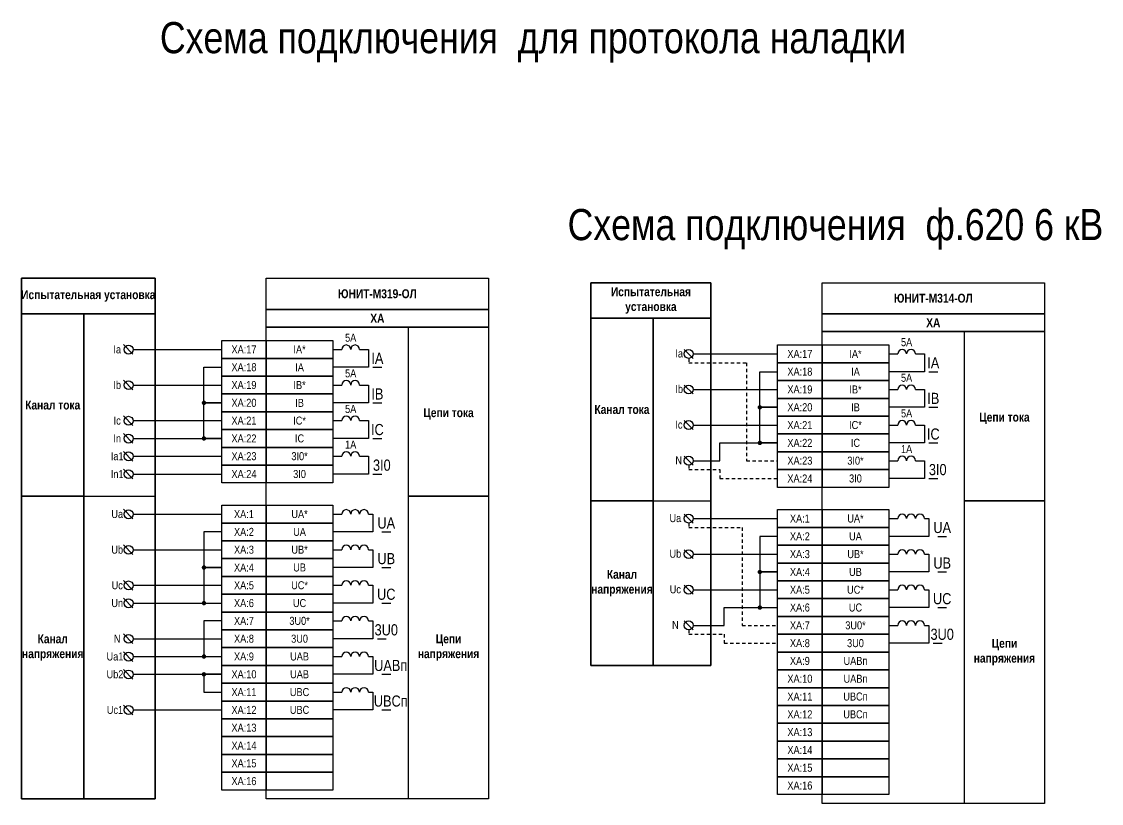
# Model space of a CAD drawing. Header units: millimetres. Extents: x 56 to 1718, y 114 to 1217.
# Drawn here: x 1280 to 1522.8, y 327 to 502.7 of the extents above; entities that cross this region are included whole.
import ezdxf
from ezdxf.enums import TextEntityAlignment as Align

# ---------------------------------------------------------------- set-up
doc = ezdxf.new("R2010")
doc.units = ezdxf.units.MM
doc.set_wipeout_variables(frame=1)
doc.linetypes.add('JIS_02_0.7', pattern=[1.35, 0.75, -0.6])
doc.layers.add('AM_4', color=3, linetype='Continuous', lineweight=25)
doc.layers.add('Основная', color=7, linetype='Continuous')
doc.styles.add('1.8_Gost_RD', font='ARIALN.TTF', dxfattribs={"height": 1.8})
doc.styles.add('Narrow', font='ARIALN.TTF')
doc.styles.add('Вывод', font='ARIALN.TTF', dxfattribs={"height": 2.5})
doc.styles.add('Компонент', font='ARIALN.TTF', dxfattribs={"height": 3.5})

# ---------------------------------------------------------------- blocks, each defined once
blk = doc.blocks.new('*U314')
at = {"layer": 'Основная', "ltscale": 0.25}
blk.add_line((-1, 0), (1, 0), dxfattribs=at)
at = {"layer": 'Основная', "style": 'Вывод'}
blk.add_attdef('ОЦ', text='', height=2.5, dxfattribs=at).set_placement((0, 2), align=Align.MIDDLE_CENTER)
blk = doc.blocks.new('*U1083')
at = {"layer": 'Основная', "ltscale": 0.25}
blk.add_line((-1, 0), (1, 0), dxfattribs=at)
at = {"layer": 'Основная', "style": 'Вывод'}
blk.add_attdef('ОЦ', text='', height=2.5, dxfattribs=at).set_placement((1, 2), align=Align.MIDDLE_CENTER)
blk = doc.blocks.new('*U1093')
at = {"layer": 'Основная', "ltscale": 0.25}
blk.add_line((-1, 0), (1, 0), dxfattribs=at)
at = {"layer": 'Основная', "style": 'Вывод'}
blk.add_attdef('ОЦ', text='', height=2.5, dxfattribs=at).set_placement((0, 2), align=Align.MIDDLE_CENTER)
blk = doc.blocks.new('*U1174')
blk.add_wipeout([(1, -0.01), (0.98, -0.18), (0.96, -0.27), (0.94, -0.34), (0.91, -0.42), (0.88, -0.48), (0.85, -0.53), (0.83, -0.56), (0.8, -0.6), (0.75, -0.66), (0.7, -0.71), (0.66, -0.75), (0.64, -0.77), (0.62, -0.79), (0.58, -0.81), (0.53, -0.85), (0.5, -0.86), (0.46, -0.89), (0.41, -0.91), (0.35, -0.94), (0.3, -0.95), (0.23, -0.97), (0.18, -0.98), (0.12, -0.99), (0.06, -1), (0.02, -1), (-0.04, -1), (-0.1, -0.99), (-0.16, -0.99), (-0.24, -0.97), (-0.28, -0.96), (-0.34, -0.94), (-0.39, -0.92), (-0.44, -0.9), (-0.47, -0.88), (-0.52, -0.86), (-0.56, -0.83), (-0.6, -0.8), (-0.64, -0.77), (-0.68, -0.73), (-0.74, -0.67), (-0.77, -0.63), (-0.8, -0.6), (-0.84, -0.54), (-0.87, -0.5), (-0.9, -0.44), (-0.92, -0.38), (-0.94, -0.34), (-0.96, -0.29), (-0.97, -0.23), (-0.99, -0.16), (-1, -0.08), (-1, -0.02), (-1, 0.03), (-0.99, 0.11), (-0.98, 0.18), (-0.97, 0.24), (-0.96, 0.29), (-0.94, 0.34), (-0.92, 0.4), (-0.89, 0.46), (-0.87, 0.5), (-0.84, 0.54), (-0.8, 0.6), (-0.77, 0.64), (-0.71, 0.7), (-0.67, 0.74), (-0.67, 0.74), (-0.68, 0.73), (-0.65, 0.76), (-0.6, 0.8), (-0.56, 0.83), (-0.52, 0.85), (-0.47, 0.88), (-0.42, 0.91), (-0.37, 0.93), (-0.32, 0.95), (-0.27, 0.96), (-0.21, 0.98), (-0.15, 0.99), (-0.08, 1), (-0.03, 1), (0.08, 1), (0.14, 0.99), (0.21, 0.98), (0.34, 0.94), (0.4, 0.92), (0.46, 0.89), (0.52, 0.85), (0.56, 0.83), (0.6, 0.8), (0.64, 0.77), (0.67, 0.74), (0.7, 0.71), (0.75, 0.67), (0.78, 0.63), (0.82, 0.57), (0.84, 0.54), (0.9, 0.43), (0.94, 0.35), (0.96, 0.29), (0.97, 0.23), (0.99, 0.1), (1, 0.03)])
at = {"layer": 'Основная', "ltscale": 0.25}
blk.add_circle((0, 0), 1, dxfattribs=at)
blk = doc.blocks.new('*U1096')
at = {"layer": 'Основная'}
for tag, height, style, p in [('ОУ', 3.5, 'Компонент', (-3, 1)), ('В', 2.5, 'Вывод', (0, -3))]:
    blk.add_attdef(tag, text='', height=height, dxfattribs=dict(at, style=style)).set_placement(p, align=Align.MIDDLE_CENTER)
at = {"ltscale": 0.25}
blk.add_blockref('*U1174', (0, 0), dxfattribs=at)
at = {"layer": 'Основная', "ltscale": 0.25}
blk.add_line((1, -1), (-1, 1), dxfattribs=at)

msp = doc.modelspace()

# ---------------------------------------------------------------- hatches: boundary and pattern name
at = {"ltscale": 100}
h = msp.add_hatch(color=256, dxfattribs=at)
h.dxf.hatch_style = 1
h.paths.add_polyline_path([(1320.5, 417, -1), (1321.5, 417, -1)])
h = msp.add_hatch(color=256, dxfattribs=at)
h.dxf.hatch_style = 1
h.paths.add_polyline_path([(1445.5, 416, -1), (1446.5, 416, -1)])
h = msp.add_hatch(color=256, dxfattribs=at)
h.dxf.hatch_style = 1
h.paths.add_polyline_path([(1320.5, 409, -1), (1321.5, 409, -1)])
h = msp.add_hatch(color=256, dxfattribs=at)
h.dxf.hatch_style = 1
h.paths.add_polyline_path([(1445.5, 408, -1), (1446.5, 408, -1)])
h = msp.add_hatch(color=256, dxfattribs=at)
h.dxf.hatch_style = 1
h.paths.add_polyline_path([(1320.5, 380, -1), (1321.5, 380, -1)])
h = msp.add_hatch(color=256, dxfattribs=at)
h.dxf.hatch_style = 1
h.paths.add_polyline_path([(1445.5, 379, -1), (1446.5, 379, -1)])
h = msp.add_hatch(color=256, dxfattribs=at)
h.dxf.hatch_style = 1
h.paths.add_polyline_path([(1320.5, 372, -1), (1321.5, 372, -1)])
h = msp.add_hatch(color=256, dxfattribs=at)
h.dxf.hatch_style = 1
h.paths.add_polyline_path([(1445.5, 371, -1), (1446.5, 371, -1)])
h = msp.add_hatch(color=256, dxfattribs=at)
h.dxf.hatch_style = 1
h.paths.add_polyline_path([(1320.5, 360, -1), (1321.5, 360, -1)])
h = msp.add_hatch(color=256, dxfattribs=at)
h.dxf.hatch_style = 1
h.paths.add_polyline_path([(1320.5, 356, -1), (1321.5, 356, -1)])

# ---------------------------------------------------------------- linework, layer by layer
for p, q in [((1302.94, 430.09), (1305.03, 427.91)), ((1302.94, 422.09), (1305.03, 419.91)), ((1302.94, 414.09), (1305.03, 411.91)), ((1302.94, 410.09), (1305.03, 407.91)), ((1302.94, 406.09), (1305.03, 403.91)), ((1302.94, 402.09), (1305.03, 399.91)), ((1302.94, 393.09), (1305.03, 390.91)), ((1302.94, 385.09), (1305.03, 382.91)), ((1302.94, 377.09), (1305.03, 374.91)), ((1302.94, 373.09), (1305.03, 370.91)), ((1302.94, 365.09), (1305.03, 362.91)), ((1302.94, 361.09), (1305.03, 358.91)), ((1302.94, 357.09), (1305.03, 354.91)), ((1302.94, 349.09), (1305.03, 346.91))]:
    msp.add_line(p, q, dxfattribs=at)
for points in [[(1310, 445), (1280, 445), (1280, 328), (1310, 328)], [(1280, 445), (1310, 445), (1310, 437), (1280, 437)], [(1335, 445), (1385, 445), (1385, 438), (1335, 438)], [(1435, 444), (1408, 444), (1408, 358), (1435, 358)], [(1408, 444), (1435, 444), (1435, 436), (1408, 436)], [(1460, 444), (1510, 444), (1510, 437), (1460, 437)], [(1335, 438), (1385, 438), (1385, 434), (1335, 434)], [(1280, 437), (1294, 437), (1294, 396), (1280, 396)], [(1294, 437), (1310, 437), (1310, 328), (1294, 328)], [(1408, 436), (1422, 436), (1422, 395), (1408, 395)], [(1422, 436), (1435, 436), (1435, 358), (1422, 358)], [(1460, 437), (1510, 437), (1510, 433), (1460, 433)], [(1335, 434), (1385, 434), (1385, 328), (1335, 328)], [(1367, 434), (1385, 434), (1385, 396), (1367, 396)], [(1460, 433), (1510, 433), (1510, 327), (1460, 327)], [(1492, 433), (1510, 433), (1510, 395), (1492, 395)], [(1325, 431), (1335, 431), (1335, 427), (1325, 427)], [(1335, 431), (1350, 431), (1350, 427), (1335, 427)], [(1450, 430), (1460, 430), (1460, 426), (1450, 426)], [(1460, 430), (1475, 430), (1475, 426), (1460, 426)], [(1325, 427), (1335, 427), (1335, 423), (1325, 423)], [(1335, 427), (1350, 427), (1350, 423), (1335, 423)], [(1450, 426), (1460, 426), (1460, 422), (1450, 422)], [(1460, 426), (1475, 426), (1475, 422), (1460, 422)], [(1325, 423), (1335, 423), (1335, 419), (1325, 419)], [(1335, 423), (1350, 423), (1350, 419), (1335, 419)], [(1450, 422), (1460, 422), (1460, 418), (1450, 418)], [(1460, 422), (1475, 422), (1475, 418), (1460, 418)], [(1325, 419), (1335, 419), (1335, 415), (1325, 415)], [(1335, 419), (1350, 419), (1350, 415), (1335, 415)], [(1450, 418), (1460, 418), (1460, 414), (1450, 414)], [(1460, 418), (1475, 418), (1475, 414), (1460, 414)], [(1325, 415), (1335, 415), (1335, 411), (1325, 411)], [(1335, 415), (1350, 415), (1350, 411), (1335, 411)], [(1450, 414), (1460, 414), (1460, 410), (1450, 410)], [(1460, 414), (1475, 414), (1475, 410), (1460, 410)], [(1325, 411), (1335, 411), (1335, 407), (1325, 407)], [(1335, 411), (1350, 411), (1350, 407), (1335, 407)], [(1450, 410), (1460, 410), (1460, 406), (1450, 406)], [(1460, 410), (1475, 410), (1475, 406), (1460, 406)], [(1325, 407), (1335, 407), (1335, 403), (1325, 403)], [(1335, 407), (1350, 407), (1350, 403), (1335, 403)], [(1450, 406), (1460, 406), (1460, 402), (1450, 402)], [(1460, 406), (1475, 406), (1475, 402), (1460, 402)], [(1325, 403), (1335, 403), (1335, 399), (1325, 399)], [(1335, 403), (1350, 403), (1350, 399), (1335, 399)], [(1450, 402), (1460, 402), (1460, 398), (1450, 398)], [(1460, 402), (1475, 402), (1475, 398), (1460, 398)], [(1280, 396), (1294, 396), (1294, 328), (1280, 328)], [(1367, 396), (1385, 396), (1385, 328), (1367, 328)], [(1325, 394), (1335, 394), (1335, 390), (1325, 390)], [(1335, 394), (1350, 394), (1350, 390), (1335, 390)], [(1408, 395), (1422, 395), (1422, 358), (1408, 358)], [(1492, 395), (1510, 395), (1510, 327), (1492, 327)], [(1450, 393), (1460, 393), (1460, 389), (1450, 389)], [(1460, 393), (1475, 393), (1475, 389), (1460, 389)], [(1325, 390), (1335, 390), (1335, 386), (1325, 386)], [(1335, 390), (1350, 390), (1350, 386), (1335, 386)], [(1450, 389), (1460, 389), (1460, 385), (1450, 385)], [(1460, 389), (1475, 389), (1475, 385), (1460, 385)], [(1325, 386), (1335, 386), (1335, 382), (1325, 382)], [(1335, 386), (1350, 386), (1350, 382), (1335, 382)], [(1450, 385), (1460, 385), (1460, 381), (1450, 381)], [(1460, 385), (1475, 385), (1475, 381), (1460, 381)], [(1325, 382), (1335, 382), (1335, 378), (1325, 378)], [(1335, 382), (1350, 382), (1350, 378), (1335, 378)], [(1450, 381), (1460, 381), (1460, 377), (1450, 377)], [(1460, 381), (1475, 381), (1475, 377), (1460, 377)], [(1325, 378), (1335, 378), (1335, 374), (1325, 374)], [(1335, 378), (1350, 378), (1350, 374), (1335, 374)], [(1450, 377), (1460, 377), (1460, 373), (1450, 373)], [(1460, 377), (1475, 377), (1475, 373), (1460, 373)], [(1325, 374), (1335, 374), (1335, 370), (1325, 370)], [(1335, 374), (1350, 374), (1350, 370), (1335, 370)], [(1450, 373), (1460, 373), (1460, 369), (1450, 369)], [(1460, 373), (1475, 373), (1475, 369), (1460, 369)], [(1325, 370), (1335, 370), (1335, 366), (1325, 366)], [(1335, 370), (1350, 370), (1350, 366), (1335, 366)], [(1450, 369), (1460, 369), (1460, 365), (1450, 365)], [(1460, 369), (1475, 369), (1475, 365), (1460, 365)], [(1325, 366), (1335, 366), (1335, 362), (1325, 362)], [(1335, 366), (1350, 366), (1350, 362), (1335, 362)], [(1450, 365), (1460, 365), (1460, 361), (1450, 361)], [(1460, 365), (1475, 365), (1475, 361), (1460, 361)], [(1325, 362), (1335, 362), (1335, 358), (1325, 358)], [(1335, 362), (1350, 362), (1350, 358), (1335, 358)], [(1450, 361), (1460, 361), (1460, 357), (1450, 357)], [(1460, 361), (1475, 361), (1475, 357), (1460, 357)], [(1325, 358), (1335, 358), (1335, 354), (1325, 354)], [(1335, 358), (1350, 358), (1350, 354), (1335, 354)], [(1450, 357), (1460, 357), (1460, 353), (1450, 353)], [(1460, 357), (1475, 357), (1475, 353), (1460, 353)], [(1325, 354), (1335, 354), (1335, 350), (1325, 350)], [(1335, 354), (1350, 354), (1350, 350), (1335, 350)], [(1450, 353), (1460, 353), (1460, 349), (1450, 349)], [(1460, 353), (1475, 353), (1475, 349), (1460, 349)], [(1325, 350), (1335, 350), (1335, 346), (1325, 346)], [(1335, 350), (1350, 350), (1350, 346), (1335, 346)], [(1450, 349), (1460, 349), (1460, 345), (1450, 345)], [(1460, 349), (1475, 349), (1475, 345), (1460, 345)], [(1325, 346), (1335, 346), (1335, 342), (1325, 342)], [(1335, 346), (1350, 346), (1350, 342), (1335, 342)], [(1450, 345), (1460, 345), (1460, 341), (1450, 341)], [(1460, 345), (1475, 345), (1475, 341), (1460, 341)], [(1325, 342), (1335, 342), (1335, 338), (1325, 338)], [(1335, 342), (1350, 342), (1350, 338), (1335, 338)], [(1450, 341), (1460, 341), (1460, 337), (1450, 337)], [(1460, 341), (1475, 341), (1475, 337), (1460, 337)], [(1325, 338), (1335, 338), (1335, 334), (1325, 334)], [(1335, 338), (1350, 338), (1350, 334), (1335, 334)], [(1450, 337), (1460, 337), (1460, 333), (1450, 333)], [(1460, 337), (1475, 337), (1475, 333), (1460, 333)], [(1325, 334), (1335, 334), (1335, 330), (1325, 330)], [(1335, 334), (1350, 334), (1350, 330), (1335, 330)], [(1450, 333), (1460, 333), (1460, 329), (1450, 329)], [(1460, 333), (1475, 333), (1475, 329), (1460, 329)]]:
    msp.add_lwpolyline(points, close=True, dxfattribs=at)
for points in [[(1335, 434), (1385, 434)], [(1460, 433), (1510, 433)], [(1305.06, 429), (1325, 429)], [(1350, 429), (1352, 429)], [(1356, 429), (1358, 429), (1358, 425), (1350, 425)], [(1430, 428), (1450, 428)], [(1475, 428), (1477, 428)], [(1481, 428), (1483, 428), (1483, 424), (1475, 424)], [(1325, 409), (1321, 409), (1321, 417), (1325, 417), (1321, 417), (1321, 425), (1325, 425)], [(1450, 408), (1446, 408), (1446, 416), (1450, 416), (1446, 416), (1446, 424), (1450, 424)], [(1305.06, 421), (1325, 421)], [(1350, 421), (1352, 421)], [(1356, 421), (1358, 421), (1358, 417), (1350, 417)], [(1430, 420), (1450, 420)], [(1475, 420), (1477, 420)], [(1481, 420), (1483, 420), (1483, 416), (1475, 416)], [(1305.06, 413), (1325, 413)], [(1350, 413), (1352, 413)], [(1356, 413), (1358, 413), (1358, 409), (1350, 409)], [(1430, 412), (1450, 412)], [(1475, 412), (1477, 412)], [(1481, 412), (1483, 412), (1483, 408), (1475, 408)], [(1305.06, 409), (1325, 409)], [(1430, 404), (1437, 404), (1437, 408), (1450, 408)], [(1305.06, 405), (1325, 405)], [(1350, 405), (1352, 405)], [(1356, 405), (1358, 405), (1358, 401), (1350, 401)], [(1475, 404), (1477, 404)], [(1481, 404), (1483, 404), (1483, 400), (1475, 400)], [(1305.06, 401), (1325, 401)], [(1294, 396), (1310, 396)], [(1422, 395), (1435, 395)], [(1305.06, 392), (1325, 392)], [(1350, 392), (1352, 392)], [(1358, 392), (1359, 392), (1359, 388), (1350, 388)], [(1430, 391), (1450, 391)], [(1475, 391), (1477, 391)], [(1483, 391), (1484, 391), (1484, 387), (1475, 387)], [(1325, 388), (1321, 388), (1321, 380), (1325, 380), (1321, 380), (1321, 372), (1325, 372)], [(1450, 387), (1446, 387), (1446, 379), (1450, 379), (1446, 379), (1446, 371), (1450, 371)], [(1305.06, 384), (1325, 384)], [(1350, 384), (1352, 384)], [(1358, 384), (1359, 384), (1359, 380), (1350, 380)], [(1430, 383), (1450, 383)], [(1475, 383), (1477, 383)], [(1483, 383), (1484, 383), (1484, 379), (1475, 379)], [(1305.06, 376), (1325, 376)], [(1350, 376), (1352, 376)], [(1358, 376), (1359, 376), (1359, 372), (1350, 372)], [(1430, 375), (1450, 375)], [(1475, 375), (1477, 375)], [(1483, 375), (1484, 375), (1484, 371), (1475, 371)], [(1305.06, 372), (1325, 372)], [(1325, 368), (1321, 368), (1321, 360), (1325, 360)], [(1350, 368), (1352, 368)], [(1358, 368), (1359, 368), (1359, 364), (1350, 364)], [(1475, 367), (1477, 367)], [(1483, 367), (1484, 367), (1484, 363), (1475, 363)], [(1305.06, 364), (1325, 364)], [(1305.06, 360), (1325, 360)], [(1350, 360), (1352, 360)], [(1358, 360), (1359, 360), (1359, 356), (1350, 356)], [(1305.06, 356), (1325, 356)], [(1325, 356), (1321, 356), (1321, 352), (1325, 352)], [(1350, 352), (1352, 352)], [(1358, 352), (1359, 352), (1359, 348), (1350, 348)], [(1305.06, 348), (1325, 348)]]:
    msp.add_lwpolyline(points, dxfattribs=at)
at = {"linetype": 'JIS_02_0.7'}
for points in [[(1430, 390), (1430, 389), (1442, 389), (1442, 367), (1450, 367)], [(1430, 366), (1430, 365), (1438, 365), (1438, 363), (1450, 363)]]:
    msp.add_lwpolyline(points, dxfattribs=at)
at = {"ltscale": 100}
for centre in [(1304.06, 428.97), (1304.06, 420.97), (1304.06, 412.97), (1304.06, 408.97), (1304.06, 404.97), (1304.06, 400.97), (1304.06, 391.97), (1304.06, 383.97), (1304.06, 375.97), (1304.06, 371.97), (1304.06, 363.97), (1304.06, 359.97), (1304.06, 355.97), (1304.06, 347.97)]:
    msp.add_circle(centre, 1, dxfattribs=at)
for centre in [(1353, 429), (1355, 429), (1478, 428), (1480, 428), (1353, 421), (1355, 421), (1478, 420), (1480, 420), (1353, 413), (1355, 413), (1478, 412), (1480, 412), (1353, 405), (1355, 405), (1478, 404), (1480, 404), (1353, 392), (1355, 392), (1357, 392), (1478, 391), (1480, 391), (1482, 391), (1353, 384), (1355, 384), (1357, 384), (1478, 383), (1480, 383), (1482, 383), (1353, 376), (1355, 376), (1357, 376), (1478, 375), (1480, 375), (1482, 375), (1353, 368), (1355, 368), (1357, 368), (1478, 367), (1480, 367), (1482, 367), (1353, 360), (1355, 360), (1357, 360), (1353, 352), (1355, 352), (1357, 352)]:
    msp.add_arc(centre, 1, 0, 180, dxfattribs=at)

# ---------------------------------------------------------------- block references
at = {"ltscale": 0.35}
for name, p, values in [('*U314', (1360, 425), {'ОЦ': 'IA'}), ('*U314', (1485, 424), {'ОЦ': 'IA'}), ('*U314', (1360, 417), {'ОЦ': 'IВ'}), ('*U314', (1485, 416), {'ОЦ': 'IВ'}), ('*U314', (1360, 409), {'ОЦ': 'IС'}), ('*U314', (1485, 408), {'ОЦ': 'IС'}), ('*U1083', (1360, 401), {'ОЦ': '3I0'}), ('*U1083', (1485, 400), {'ОЦ': '3I0'}), ('*U1093', (1362, 388), {'ОЦ': 'UА'}), ('*U314', (1487, 387), {'ОЦ': 'UА'}), ('*U314', (1362, 380), {'ОЦ': 'UВ'}), ('*U314', (1487, 379), {'ОЦ': 'UВ'}), ('*U314', (1362, 372), {'ОЦ': 'UС'}), ('*U314', (1487, 371), {'ОЦ': 'UС'}), ('*U1083', (1361, 364), {'ОЦ': '3U0'}), ('*U1083', (1486, 363), {'ОЦ': '3U0'}), ('*U1083', (1362, 356), {'ОЦ': 'UАВп'}), ('*U1083', (1362, 348), {'ОЦ': 'UВСп'})]:
    msp.add_blockref(name, p, dxfattribs=at).add_auto_attribs(values)

# ---------------------------------------------------------------- texts
at = {"ltscale": 100, "attachment_point": 5, "style": '1.8_Gost_RD'}
for s, insert, char_height, width in [('{\\fArial Narrow|b1|i0|c204|p34;Испытательная установка}', (1295, 441), 2, 30), ('{\\fArial Narrow|b1|i0|c204|p34;ЮНИТ-М319-ОЛ}', (1360, 441.5), 2, 50), ('{\\fArial Narrow|b1|i0|c204|p34;Испытательная установка}', (1421.5, 440), 2, 27), ('{\\fArial Narrow|b1|i0|c204|p34;ЮНИТ-М314-ОЛ}', (1485, 440.5), 2, 50), ('{\\fArial Narrow|b1|i0|c204|p34;ХА}', (1360, 436), 2, 50), ('{\\fArial Narrow|b1|i0|c204|p34;ХА}', (1485, 435), 2, 50), ('5А', (1354, 431.62), 1.8, 6), ('Iа', (1301.5, 429), 1.8, 15), ('XA:17', (1330, 429), 1.8, 10), ('IA*', (1342.5, 429), 1.8, 15), ('5А', (1479, 430.62), 1.8, 6), ('XA:17', (1455, 428), 1.8, 10), ('IA*', (1467.5, 428), 1.8, 15), ('XA:18', (1330, 425), 1.8, 10), ('IA', (1342.5, 425), 1.8, 15), ('XA:18', (1455, 424), 1.8, 10), ('5А', (1354, 423.62), 1.8, 6), ('IA', (1467.5, 424), 1.8, 15), ('5А', (1479, 422.62), 1.8, 6), ('Ib', (1301.5, 421), 1.8, 15), ('XA:19', (1330, 421), 1.8, 10), ('IВ*', (1342.5, 421), 1.8, 15), ('XA:19', (1455, 420), 1.8, 10), ('IВ*', (1467.5, 420), 1.8, 15), ('XA:20', (1330, 417), 1.8, 10), ('IВ', (1342.5, 417), 1.8, 15), ('{\\fArial Narrow|b1|i0|c204|p34;Канал тока}', (1287, 416.5), 2, 14), ('5А', (1354, 415.62), 1.8, 6), ('{\\fArial Narrow|b1|i0|c204|p34;Цепи тока}', (1376, 414.5), 2, 18), ('{\\fArial Narrow|b1|i0|c204|p34;Канал тока}', (1415, 415.5), 2, 14), ('XA:20', (1455, 416), 1.8, 10), ('IВ', (1467.5, 416), 1.8, 15), ('5А', (1479, 414.62), 1.8, 6), ('Iс', (1301.5, 413), 1.8, 15), ('XA:21', (1330, 413), 1.8, 10), ('IС*', (1342.5, 413), 1.8, 15), ('XA:21', (1455, 412), 1.8, 10), ('IС*', (1467.5, 412), 1.8, 15), ('{\\fArial Narrow|b1|i0|c204|p34;Цепи тока}', (1501, 413.5), 2, 18), ('In', (1301.5, 409), 1.8, 15), ('XA:22', (1330, 409), 1.8, 10), ('IC', (1342.5, 409), 1.8, 15), ('1А', (1354, 407.62), 1.8, 6), ('XA:22', (1455, 408), 1.8, 10), ('IC', (1467.5, 408), 1.8, 15), ('Iа1', (1301.5, 405), 1.8, 15), ('XA:23', (1330, 405), 1.8, 10), ('3I0*', (1342.5, 405), 1.8, 15), ('1А', (1479, 406.62), 1.8, 6), ('XA:23', (1455, 404), 1.8, 10), ('3I0*', (1467.5, 404), 1.8, 15), ('In1', (1301.5, 401), 1.8, 15), ('XA:24', (1330, 401), 1.8, 10), ('3I0', (1342.5, 401), 1.8, 15), ('XA:24', (1455, 400), 1.8, 10), ('3I0', (1467.5, 400), 1.8, 15), ('Uа', (1301.5, 392), 1.8, 15), ('XA:1', (1330, 392), 1.8, 10), ('UA*', (1342.5, 392), 1.8, 15), ('XA:1', (1455, 391), 1.8, 10), ('UA*', (1467.5, 391), 1.8, 15), ('XA:2', (1330, 388), 1.8, 10), ('UA', (1342.5, 388), 1.8, 15), ('XA:2', (1455, 387), 1.8, 10), ('UA', (1467.5, 387), 1.8, 15), ('Ub', (1301.5, 384), 1.8, 15), ('XA:3', (1330, 384), 1.8, 10), ('UB*', (1342.5, 384), 1.8, 15), ('XA:3', (1455, 383), 1.8, 10), ('UB*', (1467.5, 383), 1.8, 15), ('XA:4', (1330, 380), 1.8, 10), ('UB', (1342.5, 380), 1.8, 15), ('{\\fArial Narrow|b1|i0|c204|p34;Канал напряжения}', (1415, 376.5), 2, 14), ('XA:4', (1455, 379), 1.8, 10), ('UB', (1467.5, 379), 1.8, 15), ('Uc', (1301.5, 376), 1.8, 15), ('XA:5', (1330, 376), 1.8, 10), ('UC*', (1342.5, 376), 1.8, 15), ('XA:5', (1455, 375), 1.8, 10), ('UC*', (1467.5, 375), 1.8, 15), ('Un', (1301.5, 372), 1.8, 15), ('XA:6', (1330, 372), 1.8, 10), ('UC', (1342.5, 372), 1.8, 15), ('XA:6', (1455, 371), 1.8, 10), ('UC', (1467.5, 371), 1.8, 15), ('XA:7', (1330, 368), 1.8, 10), ('3U0*', (1342.5, 368), 1.8, 15), ('XA:7', (1455, 367), 1.8, 10), ('3U0*', (1467.5, 367), 1.8, 15), ('{\\fArial Narrow|b1|i0|c204|p34;Канал напряжения}', (1287, 362), 2, 14), ('N', (1301.5, 364), 1.8, 15), ('XA:8', (1330, 364), 1.8, 10), ('3U0', (1342.5, 364), 1.8, 15), ('{\\fArial Narrow|b1|i0|c204|p34;Цепи напряжения}', (1376, 362), 2, 18), ('XA:8', (1455, 363), 1.8, 10), ('3U0', (1467.5, 363), 1.8, 15), ('{\\fArial Narrow|b1|i0|c204|p34;Цепи напряжения}', (1501, 361), 2, 18), ('Ua1', (1301, 360), 1.8, 14), ('XA:9', (1330, 360), 1.8, 10), ('UАВ', (1342.5, 360), 1.8, 15), ('XA:9', (1455, 359), 1.8, 10), ('UАВп', (1467.5, 359), 1.8, 15), ('Ub2', (1301, 356), 1.8, 14), ('XA:10', (1330, 356), 1.8, 10), ('UАВ', (1342.5, 356), 1.8, 15), ('XA:10', (1455, 355), 1.8, 10), ('UАВп', (1467.5, 355), 1.8, 15), ('XA:11', (1330, 352), 1.8, 10), ('UВС', (1342.5, 352), 1.8, 15), ('XA:11', (1455, 351), 1.8, 10), ('UВСп', (1467.5, 351), 1.8, 15), ('Uc1', (1301, 348), 1.8, 14), ('XA:12', (1330, 348), 1.8, 10), ('UВС', (1342.5, 348), 1.8, 15), ('XA:12', (1455, 347), 1.8, 10), ('UВСп', (1467.5, 347), 1.8, 15), ('XA:13', (1330, 344), 1.8, 10), ('XA:13', (1455, 343), 1.8, 10), ('XA:14', (1330, 340), 1.8, 10), ('XA:14', (1455, 339), 1.8, 10), ('XA:15', (1330, 336), 1.8, 10), ('XA:15', (1455, 335), 1.8, 10), ('XA:16', (1330, 332), 1.8, 10), ('XA:16', (1455, 331), 1.8, 10)]:
    msp.add_mtext(s, dxfattribs=dict(at, insert=insert, char_height=char_height, width=width))
at = {"layer": 'AM_4', "char_height": 7, "attachment_point": 5, "style": 'Narrow'}
for s, insert, width in [('\\pi-21,l21,t21;Схема подключения  для протокола наладки', (1395, 498), 218), ('\\pi-21,l21,t21;Схема подключения  ф.620 6 кВ', (1463, 456), 122)]:
    msp.add_mtext(s, dxfattribs=dict(at, insert=insert, width=width))

# ---------------------------------------------------------------- next in the draw order: block references
at = {"ltscale": 0.25}
ref = msp.add_blockref('*U1096', (1430, 428), dxfattribs=at)
ref.add_attrib('ОУ', 'Ia', dxfattribs={"layer": 'Основная', "height": 1.8, "style": '1.8_Gost_RD'}).set_placement((1427, 429), align=Align.TOP_LEFT)
ref = msp.add_blockref('*U1096', (1430, 420), dxfattribs=at)
ref.add_attrib('ОУ', 'Ib', dxfattribs={"layer": 'Основная', "height": 1.8, "style": '1.8_Gost_RD'}).set_placement((1427, 421), align=Align.TOP_LEFT)
ref = msp.add_blockref('*U1096', (1430, 412), dxfattribs=at)
ref.add_attrib('ОУ', 'Ic', dxfattribs={"layer": 'Основная', "height": 1.8, "style": '1.8_Gost_RD'}).set_placement((1427, 413), align=Align.TOP_LEFT)
ref = msp.add_blockref('*U1096', (1430, 404), dxfattribs=at)
ref.add_attrib('ОУ', 'N', dxfattribs={"layer": 'Основная', "height": 1.8, "style": '1.8_Gost_RD'}).set_placement((1427, 405), align=Align.TOP_LEFT)
ref = msp.add_blockref('*U1096', (1430, 391), dxfattribs=at)
ref.add_attrib('ОУ', 'Ua', dxfattribs={"layer": 'Основная', "height": 1.8, "style": '1.8_Gost_RD'}).set_placement((1427, 392), align=Align.TOP_CENTER)
ref = msp.add_blockref('*U1096', (1430, 383), dxfattribs=at)
ref.add_attrib('ОУ', 'Ub', dxfattribs={"layer": 'Основная', "height": 1.8, "style": '1.8_Gost_RD'}).set_placement((1427, 384), align=Align.TOP_CENTER)
ref = msp.add_blockref('*U1096', (1430, 375), dxfattribs=at)
ref.add_attrib('ОУ', 'Uс', dxfattribs={"layer": 'Основная', "height": 1.8, "style": '1.8_Gost_RD'}).set_placement((1427, 376), align=Align.TOP_CENTER)
ref = msp.add_blockref('*U1096', (1430, 367), dxfattribs=at)
ref.add_attrib('ОУ', 'N', dxfattribs={"layer": 'Основная', "height": 1.8, "style": '1.8_Gost_RD'}).set_placement((1427, 368), align=Align.TOP_CENTER)

# ---------------------------------------------------------------- next in the draw order: linework, layer by layer
at = {"linetype": 'JIS_02_0.7'}
for points in [[(1430, 427), (1430, 426), (1443, 426), (1443, 404), (1450, 404)], [(1430, 403), (1430, 402), (1437, 402), (1437, 400), (1450, 400)]]:
    msp.add_lwpolyline(points, dxfattribs=at)
at = {"ltscale": 100}
msp.add_lwpolyline([(1431, 367), (1438, 367), (1438, 371), (1450, 371)], dxfattribs=at)

doc.saveas('drawing.dxf')
